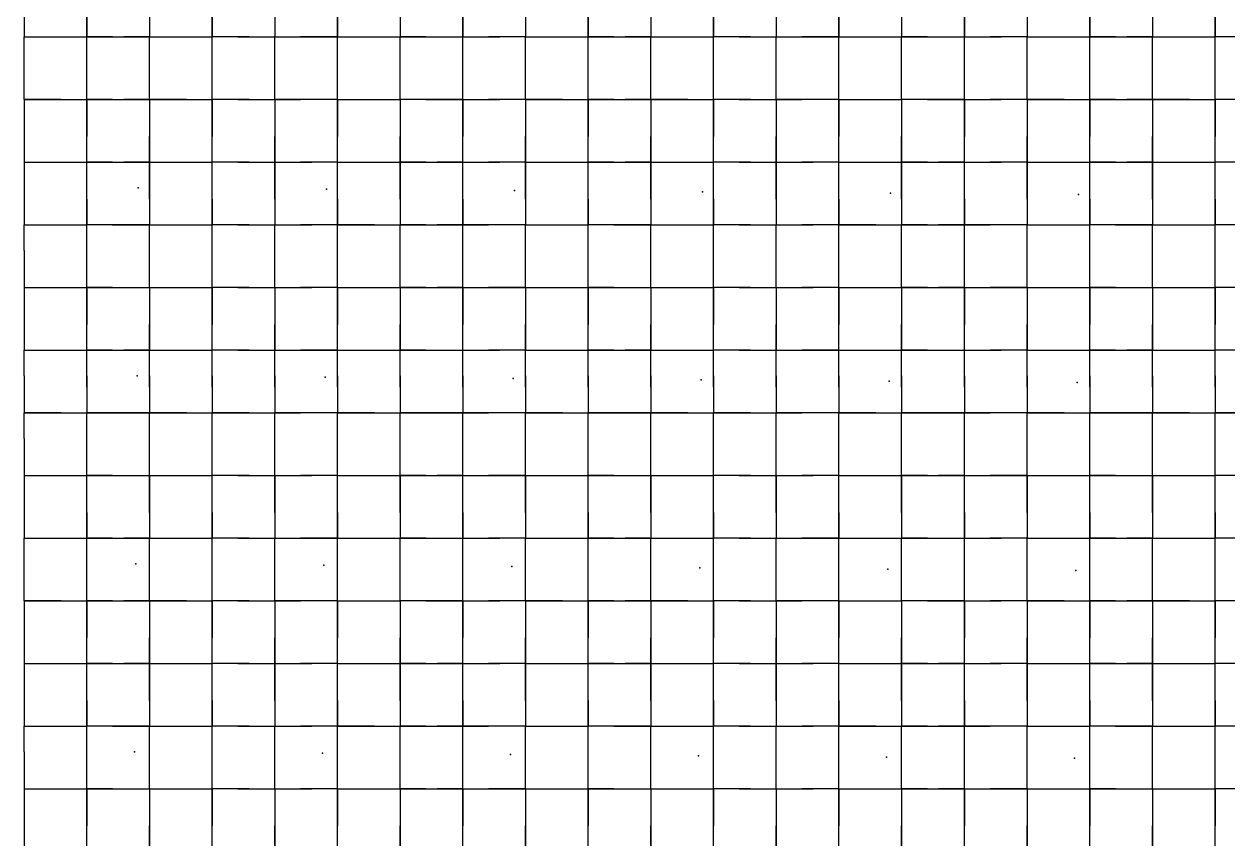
# Model space of a CAD drawing. Header units: metres. Extents: x 0 to 438, y -24 to 612.
# Drawn here: x 0 to 172.8, y 397.8 to 514.8 of the extents above; entities that cross this region are included whole.
import ezdxf

# ---------------------------------------------------------------- set-up
doc = ezdxf.new("R2010")
doc.units = ezdxf.units.M
doc.layers.add('LAYER_01_CUT', color=7, linetype='Continuous')
doc.layers.add('LAYER_04_GRID', color=7, linetype='Continuous')

msp = doc.modelspace()

# ---------------------------------------------------------------- linework, layer by layer
at = {"layer": 'LAYER_01_CUT'}
for points in [[(0, 527.31), (0, 522), (0, 518.31), (0, 513), (5.31, 513), (9, 513), (9, 518.31), (9, 522), (9, 527.31)], [(18, 518.31), (18, 513), (23.31, 513), (27, 513), (27, 518.31), (27, 522), (27, 527.31)], [(36, 518.31), (36, 513), (41.31, 513), (45, 513), (45, 518.31), (45, 522), (45, 527.31)], [(54, 518.31), (54, 513), (59.31, 513), (63, 513), (63, 518.31), (63, 522), (63, 527.31)], [(72, 518.31), (72, 513), (77.31, 513), (81, 513), (81, 518.31), (81, 522), (81, 527.31)], [(90, 518.31), (90, 513), (95.31, 513), (99, 513), (99, 518.31), (99, 522), (99, 527.31)], [(108, 518.31), (108, 513), (113.31, 513), (117, 513), (117, 518.31), (117, 522), (117, 527.31)], [(126, 518.31), (126, 513), (131.31, 513), (135, 513), (135, 518.31), (135, 522), (135, 527.31)], [(144, 518.31), (144, 513), (149.31, 513), (153, 513), (153, 518.31), (153, 522), (153, 527.31)], [(162, 518.31), (162, 513), (167.31, 513), (171, 513), (171, 518.31), (171, 522), (171, 527.31)], [(9, 516.69), (9, 513)], [(18, 516.69), (18, 513)], [(27, 516.69), (27, 513)], [(36, 516.69), (36, 513)], [(45, 516.69), (45, 513)], [(54, 516.69), (54, 513)], [(63, 516.69), (63, 513)], [(72, 516.69), (72, 513)], [(81, 516.69), (81, 513)], [(90, 516.69), (90, 513)], [(99, 516.69), (99, 513)], [(108, 516.69), (108, 513)], [(117, 516.69), (117, 513)], [(126, 516.69), (126, 513)], [(135, 516.69), (135, 513)], [(144, 516.69), (144, 513)], [(153, 516.69), (153, 513)], [(162, 516.69), (162, 513)], [(171, 516.69), (171, 513)], [(0, 509.31), (0, 513)], [(0, 513), (3.69, 513)], [(3.69, 513), (9, 513)], [(12.69, 513), (9, 513)], [(9, 509.31), (9, 513)], [(9, 507.69), (9, 513)], [(9, 513), (14.31, 513)], [(12.69, 513), (18, 513)], [(18, 513), (14.31, 513)], [(18, 509.31), (18, 513)], [(18, 507.69), (18, 513)], [(18, 513), (21.69, 513)], [(21.69, 513), (27, 513)], [(32.31, 513), (27, 513)], [(30.69, 513), (27, 513)], [(27, 509.31), (27, 513)], [(27, 507.69), (27, 513)], [(30.69, 513), (36, 513)], [(32.31, 513), (36, 513)], [(36, 509.31), (36, 513)], [(36, 507.69), (36, 513)], [(36, 513), (39.69, 513)], [(45, 513), (39.69, 513)], [(45, 509.31), (45, 513)], [(45, 507.69), (45, 513)], [(45, 513), (50.31, 513)], [(45, 513), (48.69, 513)], [(48.69, 513), (54, 513)], [(50.31, 513), (54, 513)], [(57.69, 513), (54, 513)], [(54, 509.31), (54, 513)], [(54, 507.69), (54, 513)], [(57.69, 513), (63, 513)], [(63, 509.31), (63, 513)], [(63, 507.69), (63, 513)], [(63, 513), (68.31, 513)], [(63, 513), (66.69, 513)], [(72, 513), (66.69, 513)], [(72, 513), (68.31, 513)], [(72, 509.31), (72, 513)], [(72, 507.69), (72, 513)], [(72, 513), (75.69, 513)], [(75.69, 513), (81, 513)], [(84.69, 513), (81, 513)], [(81, 509.31), (81, 513)], [(81, 507.69), (81, 513)], [(81, 513), (86.31, 513)], [(84.69, 513), (90, 513)], [(90, 513), (86.31, 513)], [(90, 509.31), (90, 513)], [(90, 507.69), (90, 513)], [(90, 513), (93.69, 513)], [(93.69, 513), (99, 513)], [(104.31, 513), (99, 513)], [(102.69, 513), (99, 513)], [(99, 509.31), (99, 513)], [(99, 507.69), (99, 513)], [(102.69, 513), (108, 513)], [(104.31, 513), (108, 513)], [(108, 509.31), (108, 513)], [(108, 507.69), (108, 513)], [(108, 513), (111.69, 513)], [(117, 513), (111.69, 513)], [(117, 509.31), (117, 513)], [(117, 507.69), (117, 513)], [(117, 513), (122.31, 513)], [(117, 513), (120.69, 513)], [(120.69, 513), (126, 513)], [(122.31, 513), (126, 513)], [(129.69, 513), (126, 513)], [(126, 509.31), (126, 513)], [(126, 507.69), (126, 513)], [(129.69, 513), (135, 513)], [(135, 509.31), (135, 513)], [(135, 507.69), (135, 513)], [(135, 513), (140.31, 513)], [(135, 513), (138.69, 513)], [(144, 513), (138.69, 513)], [(144, 513), (140.31, 513)], [(144, 509.31), (144, 513)], [(144, 507.69), (144, 513)], [(144, 513), (147.69, 513)], [(147.69, 513), (153, 513)], [(156.69, 513), (153, 513)], [(153, 509.31), (153, 513)], [(153, 507.69), (153, 513)], [(153, 513), (158.31, 513)], [(156.69, 513), (162, 513)], [(162, 513), (158.31, 513)], [(162, 509.31), (162, 513)], [(162, 507.69), (162, 513)], [(162, 513), (165.69, 513)], [(165.69, 513), (171, 513)], [(176.31, 513), (171, 513)], [(174.69, 513), (171, 513)], [(171, 509.31), (171, 513)], [(171, 507.69), (171, 513)], [(5.31, 504), (0, 504), (0, 509.31)], [(14.31, 486), (9, 486), (9, 491.31), (9, 495), (9, 500.31), (9, 504), (9, 509.31)], [(23.31, 504), (18, 504), (18, 509.31)], [(32.31, 486), (27, 486), (27, 491.31), (27, 495), (27, 500.31), (27, 504), (27, 509.31)], [(41.31, 504), (36, 504), (36, 509.31)], [(50.31, 486), (45, 486), (45, 491.31), (45, 495), (45, 500.31), (45, 504), (45, 509.31)], [(59.31, 504), (54, 504), (54, 509.31)], [(68.31, 486), (63, 486), (63, 491.31), (63, 495), (63, 500.31), (63, 504), (63, 509.31)], [(77.31, 504), (72, 504), (72, 509.31)], [(86.31, 486), (81, 486), (81, 491.31), (81, 495), (81, 500.31), (81, 504), (81, 509.31)], [(95.31, 504), (90, 504), (90, 509.31)], [(104.31, 486), (99, 486), (99, 491.31), (99, 495), (99, 500.31), (99, 504), (99, 509.31)], [(113.31, 504), (108, 504), (108, 509.31)], [(122.31, 486), (117, 486), (117, 491.31), (117, 495), (117, 500.31), (117, 504), (117, 509.31)], [(131.31, 504), (126, 504), (126, 509.31)], [(140.31, 486), (135, 486), (135, 491.31), (135, 495), (135, 500.31), (135, 504), (135, 509.31)], [(149.31, 504), (144, 504), (144, 509.31)], [(158.31, 486), (153, 486), (153, 491.31), (153, 495), (153, 500.31), (153, 504), (153, 509.31)], [(167.31, 504), (162, 504), (162, 509.31)], [(176.31, 486), (171, 486), (171, 491.31), (171, 495), (171, 500.31), (171, 504), (171, 509.31)], [(9, 504), (9, 507.69)], [(18, 504), (18, 507.69)], [(27, 504), (27, 507.69)], [(36, 504), (36, 507.69)], [(45, 504), (45, 507.69)], [(54, 504), (54, 507.69)], [(63, 504), (63, 507.69)], [(72, 504), (72, 507.69)], [(81, 504), (81, 507.69)], [(90, 504), (90, 507.69)], [(99, 504), (99, 507.69)], [(108, 504), (108, 507.69)], [(117, 504), (117, 507.69)], [(126, 504), (126, 507.69)], [(135, 504), (135, 507.69)], [(144, 504), (144, 507.69)], [(153, 504), (153, 507.69)], [(162, 504), (162, 507.69)], [(171, 504), (171, 507.69)], [(0, 504), (0, 500.31)], [(0, 504), (3.69, 504)], [(3.69, 504), (9, 504)], [(5.31, 504), (9, 504)], [(12.69, 504), (9, 504)], [(9, 504), (9, 498.69)], [(9, 504), (14.31, 504)], [(12.69, 504), (18, 504)], [(18, 504), (14.31, 504)], [(18, 504), (18, 500.31)], [(18, 504), (18, 498.69)], [(18, 504), (21.69, 504)], [(21.69, 504), (27, 504)], [(23.31, 504), (27, 504)], [(32.31, 504), (27, 504)], [(30.69, 504), (27, 504)], [(27, 504), (27, 498.69)], [(30.69, 504), (36, 504)], [(32.31, 504), (36, 504)], [(36, 504), (36, 500.31)], [(36, 504), (36, 498.69)], [(36, 504), (39.69, 504)], [(45, 504), (39.69, 504)], [(45, 504), (41.31, 504)], [(45, 504), (45, 498.69)], [(45, 504), (50.31, 504)], [(45, 504), (48.69, 504)], [(48.69, 504), (54, 504)], [(50.31, 504), (54, 504)], [(57.69, 504), (54, 504)], [(54, 504), (54, 500.31)], [(54, 504), (54, 498.69)], [(57.69, 504), (63, 504)], [(63, 504), (59.31, 504)], [(63, 504), (63, 498.69)], [(63, 504), (68.31, 504)], [(63, 504), (66.69, 504)], [(72, 504), (66.69, 504)], [(72, 504), (68.31, 504)], [(72, 504), (72, 500.31)], [(72, 504), (72, 498.69)], [(72, 504), (75.69, 504)], [(75.69, 504), (81, 504)], [(77.31, 504), (81, 504)], [(84.69, 504), (81, 504)], [(81, 504), (81, 498.69)], [(81, 504), (86.31, 504)], [(84.69, 504), (90, 504)], [(90, 504), (86.31, 504)], [(90, 504), (90, 500.31)], [(90, 504), (90, 498.69)], [(90, 504), (93.69, 504)], [(93.69, 504), (99, 504)], [(95.31, 504), (99, 504)], [(104.31, 504), (99, 504)], [(102.69, 504), (99, 504)], [(99, 504), (99, 498.69)], [(102.69, 504), (108, 504)], [(104.31, 504), (108, 504)], [(108, 504), (108, 500.31)], [(108, 504), (108, 498.69)], [(108, 504), (111.69, 504)], [(117, 504), (111.69, 504)], [(117, 504), (113.31, 504)], [(117, 504), (117, 498.69)], [(117, 504), (122.31, 504)], [(117, 504), (120.69, 504)], [(120.69, 504), (126, 504)], [(122.31, 504), (126, 504)], [(129.69, 504), (126, 504)], [(126, 504), (126, 500.31)], [(126, 504), (126, 498.69)], [(129.69, 504), (135, 504)], [(135, 504), (131.31, 504)], [(135, 504), (135, 498.69)], [(135, 504), (140.31, 504)], [(135, 504), (138.69, 504)], [(144, 504), (138.69, 504)], [(144, 504), (140.31, 504)], [(144, 504), (144, 500.31)], [(144, 504), (144, 498.69)], [(144, 504), (147.69, 504)], [(147.69, 504), (153, 504)], [(149.31, 504), (153, 504)], [(156.69, 504), (153, 504)], [(153, 504), (153, 498.69)], [(153, 504), (158.31, 504)], [(156.69, 504), (162, 504)], [(162, 504), (158.31, 504)], [(162, 504), (162, 500.31)], [(162, 504), (162, 498.69)], [(162, 504), (165.69, 504)], [(165.69, 504), (171, 504)], [(167.31, 504), (171, 504)], [(176.31, 504), (171, 504)], [(174.69, 504), (171, 504)], [(171, 504), (171, 498.69)], [(0, 500.31), (0, 495), (0, 491.31), (0, 486), (5.31, 486)], [(18, 500.31), (18, 495), (18, 498.69)], [(36, 500.31), (36, 495), (36, 498.69)], [(54, 500.31), (54, 495), (54, 498.69)], [(72, 500.31), (72, 495), (72, 498.69)], [(90, 500.31), (90, 495), (90, 498.69)], [(108, 500.31), (108, 495), (108, 498.69)], [(126, 500.31), (126, 495), (126, 498.69)], [(144, 500.31), (144, 495), (144, 498.69)], [(162, 500.31), (162, 495), (162, 498.69)], [(9, 495), (9, 498.69)], [(27, 495), (27, 498.69)], [(45, 495), (45, 498.69)], [(63, 495), (63, 498.69)], [(81, 495), (81, 498.69)], [(99, 495), (99, 498.69)], [(117, 495), (117, 498.69)], [(135, 495), (135, 498.69)], [(153, 495), (153, 498.69)], [(171, 495), (171, 498.69)], [(0, 495), (5.31, 495)], [(0, 495), (3.69, 495)], [(3.69, 495), (9, 495)], [(5.31, 495), (9, 495)], [(12.69, 495), (9, 495)], [(9, 489.69), (9, 495)], [(9, 495), (14.31, 495)], [(12.69, 495), (18, 495)], [(18, 495), (14.31, 495)], [(18, 489.69), (18, 495)], [(18, 495), (18, 491.31)], [(18, 495), (23.31, 495)], [(18, 495), (21.69, 495)], [(21.69, 495), (27, 495)], [(23.31, 495), (27, 495)], [(32.31, 495), (27, 495)], [(30.69, 495), (27, 495)], [(27, 489.69), (27, 495)], [(30.69, 495), (36, 495)], [(32.31, 495), (36, 495)], [(36, 489.69), (36, 495)], [(36, 495), (36, 491.31)], [(36, 495), (41.31, 495)], [(36, 495), (39.69, 495)], [(45, 495), (39.69, 495)], [(45, 495), (41.31, 495)], [(45, 489.69), (45, 495)], [(45, 495), (50.31, 495)], [(45, 495), (48.69, 495)], [(48.69, 495), (54, 495)], [(50.31, 495), (54, 495)], [(57.69, 495), (54, 495)], [(54, 489.69), (54, 495)], [(54, 495), (54, 491.31)], [(54, 495), (59.31, 495)], [(57.69, 495), (63, 495)], [(63, 495), (59.31, 495)], [(63, 489.69), (63, 495)], [(63, 495), (68.31, 495)], [(63, 495), (66.69, 495)], [(72, 495), (66.69, 495)], [(72, 495), (68.31, 495)], [(72, 489.69), (72, 495)], [(72, 495), (72, 491.31)], [(72, 495), (77.31, 495)], [(72, 495), (75.69, 495)], [(75.69, 495), (81, 495)], [(77.31, 495), (81, 495)], [(84.69, 495), (81, 495)], [(81, 489.69), (81, 495)], [(81, 495), (86.31, 495)], [(84.69, 495), (90, 495)], [(90, 495), (86.31, 495)], [(90, 489.69), (90, 495)], [(90, 495), (90, 491.31)], [(90, 495), (95.31, 495)], [(90, 495), (93.69, 495)], [(93.69, 495), (99, 495)], [(95.31, 495), (99, 495)], [(104.31, 495), (99, 495)], [(102.69, 495), (99, 495)], [(99, 489.69), (99, 495)], [(102.69, 495), (108, 495)], [(104.31, 495), (108, 495)], [(108, 489.69), (108, 495)], [(108, 495), (108, 491.31)], [(108, 495), (113.31, 495)], [(108, 495), (111.69, 495)], [(117, 495), (111.69, 495)], [(117, 495), (113.31, 495)], [(117, 489.69), (117, 495)], [(117, 495), (122.31, 495)], [(117, 495), (120.69, 495)], [(120.69, 495), (126, 495)], [(122.31, 495), (126, 495)], [(129.69, 495), (126, 495)], [(126, 489.69), (126, 495)], [(126, 495), (126, 491.31)], [(126, 495), (131.31, 495)], [(129.69, 495), (135, 495)], [(135, 495), (131.31, 495)], [(135, 489.69), (135, 495)], [(135, 495), (140.31, 495)], [(135, 495), (138.69, 495)], [(144, 495), (138.69, 495)], [(144, 495), (140.31, 495)], [(144, 489.69), (144, 495)], [(144, 495), (144, 491.31)], [(144, 495), (149.31, 495)], [(144, 495), (147.69, 495)], [(147.69, 495), (153, 495)], [(149.31, 495), (153, 495)], [(156.69, 495), (153, 495)], [(153, 489.69), (153, 495)], [(153, 495), (158.31, 495)], [(156.69, 495), (162, 495)], [(162, 495), (158.31, 495)], [(162, 489.69), (162, 495)], [(162, 495), (162, 491.31)], [(162, 495), (167.31, 495)], [(162, 495), (165.69, 495)], [(165.69, 495), (171, 495)], [(167.31, 495), (171, 495)], [(176.31, 495), (171, 495)], [(174.69, 495), (171, 495)], [(171, 489.69), (171, 495)], [(18, 491.31), (18, 486), (23.31, 486)], [(36, 491.31), (36, 486), (41.31, 486)], [(54, 491.31), (54, 486), (59.31, 486)], [(72, 491.31), (72, 486), (77.31, 486)], [(90, 491.31), (90, 486), (95.31, 486)], [(108, 491.31), (108, 486), (113.31, 486)], [(126, 491.31), (126, 486), (131.31, 486)], [(144, 491.31), (144, 486), (149.31, 486)], [(162, 491.31), (162, 486), (167.31, 486)], [(9, 489.69), (9, 486)], [(18, 489.69), (18, 486)], [(27, 489.69), (27, 486)], [(36, 489.69), (36, 486)], [(45, 489.69), (45, 486)], [(54, 489.69), (54, 486)], [(63, 489.69), (63, 486)], [(72, 489.69), (72, 486)], [(81, 489.69), (81, 486)], [(90, 489.69), (90, 486)], [(99, 489.69), (99, 486)], [(108, 489.69), (108, 486)], [(117, 489.69), (117, 486)], [(126, 489.69), (126, 486)], [(135, 489.69), (135, 486)], [(144, 489.69), (144, 486)], [(153, 489.69), (153, 486)], [(162, 489.69), (162, 486)], [(171, 489.69), (171, 486)], [(0, 482.31), (0, 486)], [(0, 486), (3.69, 486)], [(3.69, 486), (9, 486)], [(5.31, 486), (9, 486)], [(12.69, 486), (9, 486)], [(9, 482.31), (9, 486)], [(9, 480.69), (9, 486)], [(12.69, 486), (18, 486)], [(18, 486), (14.31, 486)], [(18, 482.31), (18, 486)], [(18, 480.69), (18, 486)], [(18, 486), (21.69, 486)], [(21.69, 486), (27, 486)], [(23.31, 486), (27, 486)], [(30.69, 486), (27, 486)], [(27, 482.31), (27, 486)], [(27, 480.69), (27, 486)], [(30.69, 486), (36, 486)], [(32.31, 486), (36, 486)], [(36, 482.31), (36, 486)], [(36, 480.69), (36, 486)], [(36, 486), (39.69, 486)], [(45, 486), (39.69, 486)], [(45, 486), (41.31, 486)], [(45, 482.31), (45, 486)], [(45, 480.69), (45, 486)], [(45, 486), (48.69, 486)], [(48.69, 486), (54, 486)], [(50.31, 486), (54, 486)], [(57.69, 486), (54, 486)], [(54, 482.31), (54, 486)], [(54, 480.69), (54, 486)], [(57.69, 486), (63, 486)], [(63, 486), (59.31, 486)], [(63, 482.31), (63, 486)], [(63, 480.69), (63, 486)], [(63, 486), (66.69, 486)], [(72, 486), (66.69, 486)], [(72, 486), (68.31, 486)], [(72, 482.31), (72, 486)], [(72, 480.69), (72, 486)], [(72, 486), (75.69, 486)], [(75.69, 486), (81, 486)], [(77.31, 486), (81, 486)], [(84.69, 486), (81, 486)], [(81, 482.31), (81, 486)], [(81, 480.69), (81, 486)], [(84.69, 486), (90, 486)], [(90, 486), (86.31, 486)], [(90, 482.31), (90, 486)], [(90, 480.69), (90, 486)], [(90, 486), (93.69, 486)], [(93.69, 486), (99, 486)], [(95.31, 486), (99, 486)], [(102.69, 486), (99, 486)], [(99, 482.31), (99, 486)], [(99, 480.69), (99, 486)], [(102.69, 486), (108, 486)], [(104.31, 486), (108, 486)], [(108, 482.31), (108, 486)], [(108, 480.69), (108, 486)], [(108, 486), (111.69, 486)], [(117, 486), (111.69, 486)], [(117, 486), (113.31, 486)], [(117, 482.31), (117, 486)], [(117, 480.69), (117, 486)], [(117, 486), (120.69, 486)], [(120.69, 486), (126, 486)], [(122.31, 486), (126, 486)], [(129.69, 486), (126, 486)], [(126, 482.31), (126, 486)], [(126, 480.69), (126, 486)], [(129.69, 486), (135, 486)], [(135, 486), (131.31, 486)], [(135, 482.31), (135, 486)], [(135, 480.69), (135, 486)], [(135, 486), (138.69, 486)], [(144, 486), (138.69, 486)], [(144, 486), (140.31, 486)], [(144, 482.31), (144, 486)], [(144, 480.69), (144, 486)], [(144, 486), (147.69, 486)], [(147.69, 486), (153, 486)], [(149.31, 486), (153, 486)], [(156.69, 486), (153, 486)], [(153, 482.31), (153, 486)], [(153, 480.69), (153, 486)], [(156.69, 486), (162, 486)], [(162, 486), (158.31, 486)], [(162, 482.31), (162, 486)], [(162, 480.69), (162, 486)], [(162, 486), (165.69, 486)], [(165.69, 486), (171, 486)], [(167.31, 486), (171, 486)], [(174.69, 486), (171, 486)], [(171, 482.31), (171, 486)], [(171, 480.69), (171, 486)], [(0, 482.31), (0, 477), (0, 473.31), (0, 468), (5.31, 468), (9, 468), (9, 473.31), (9, 477), (9, 482.31)], [(14.31, 477), (18, 477), (18, 482.31)], [(23.31, 468), (27, 468), (27, 473.31), (27, 477), (27, 482.31)], [(32.31, 477), (36, 477), (36, 482.31)], [(41.31, 468), (45, 468), (45, 473.31), (45, 477), (45, 482.31)], [(50.31, 477), (54, 477), (54, 482.31)], [(59.31, 468), (63, 468), (63, 473.31), (63, 477), (63, 482.31)], [(68.31, 477), (72, 477), (72, 482.31)], [(77.31, 468), (81, 468), (81, 473.31), (81, 477), (81, 482.31)], [(86.31, 477), (90, 477), (90, 482.31)], [(95.31, 468), (99, 468), (99, 473.31), (99, 477), (99, 482.31)], [(104.31, 477), (108, 477), (108, 482.31)], [(113.31, 468), (117, 468), (117, 473.31), (117, 477), (117, 482.31)], [(122.31, 477), (126, 477), (126, 482.31)], [(131.31, 468), (135, 468), (135, 473.31), (135, 477), (135, 482.31)], [(140.31, 477), (144, 477), (144, 482.31)], [(149.31, 468), (153, 468), (153, 473.31), (153, 477), (153, 482.31)], [(158.31, 477), (162, 477), (162, 482.31)], [(167.31, 468), (171, 468), (171, 473.31), (171, 477), (171, 482.31)], [(9, 477), (9, 480.69)], [(18, 477), (18, 480.69)], [(27, 477), (27, 480.69)], [(36, 477), (36, 480.69)], [(45, 477), (45, 480.69)], [(54, 477), (54, 480.69)], [(63, 477), (63, 480.69)], [(72, 477), (72, 480.69)], [(81, 477), (81, 480.69)], [(90, 477), (90, 480.69)], [(99, 477), (99, 480.69)], [(108, 477), (108, 480.69)], [(117, 477), (117, 480.69)], [(126, 477), (126, 480.69)], [(135, 477), (135, 480.69)], [(144, 477), (144, 480.69)], [(153, 477), (153, 480.69)], [(162, 477), (162, 480.69)], [(171, 477), (171, 480.69)], [(0, 477), (5.31, 477)], [(0, 477), (3.69, 477)], [(3.69, 477), (9, 477)], [(5.31, 477), (9, 477)], [(12.69, 477), (9, 477)], [(9, 477), (9, 471.69)], [(9, 477), (14.31, 477)], [(12.69, 477), (18, 477)], [(18, 477), (18, 473.31)], [(18, 477), (18, 471.69)], [(18, 477), (23.31, 477)], [(18, 477), (21.69, 477)], [(21.69, 477), (27, 477)], [(23.31, 477), (27, 477)], [(32.31, 477), (27, 477)], [(30.69, 477), (27, 477)], [(27, 477), (27, 471.69)], [(30.69, 477), (36, 477)], [(36, 477), (36, 473.31)], [(36, 477), (36, 471.69)], [(36, 477), (41.31, 477)], [(36, 477), (39.69, 477)], [(45, 477), (39.69, 477)], [(45, 477), (41.31, 477)], [(45, 477), (45, 471.69)], [(45, 477), (50.31, 477)], [(45, 477), (48.69, 477)], [(48.69, 477), (54, 477)], [(57.69, 477), (54, 477)], [(54, 477), (54, 473.31)], [(54, 477), (54, 471.69)], [(54, 477), (59.31, 477)], [(57.69, 477), (63, 477)], [(63, 477), (59.31, 477)], [(63, 477), (63, 471.69)], [(63, 477), (68.31, 477)], [(63, 477), (66.69, 477)], [(72, 477), (66.69, 477)], [(72, 477), (72, 473.31)], [(72, 477), (72, 471.69)], [(72, 477), (77.31, 477)], [(72, 477), (75.69, 477)], [(75.69, 477), (81, 477)], [(77.31, 477), (81, 477)], [(84.69, 477), (81, 477)], [(81, 477), (81, 471.69)], [(81, 477), (86.31, 477)], [(84.69, 477), (90, 477)], [(90, 477), (90, 473.31)], [(90, 477), (90, 471.69)], [(90, 477), (95.31, 477)], [(90, 477), (93.69, 477)], [(93.69, 477), (99, 477)], [(95.31, 477), (99, 477)], [(104.31, 477), (99, 477)], [(102.69, 477), (99, 477)], [(99, 477), (99, 471.69)], [(102.69, 477), (108, 477)], [(108, 477), (108, 473.31)], [(108, 477), (108, 471.69)], [(108, 477), (113.31, 477)], [(108, 477), (111.69, 477)], [(117, 477), (111.69, 477)], [(117, 477), (113.31, 477)], [(117, 477), (117, 471.69)], [(117, 477), (122.31, 477)], [(117, 477), (120.69, 477)], [(120.69, 477), (126, 477)], [(129.69, 477), (126, 477)], [(126, 477), (126, 473.31)], [(126, 477), (126, 471.69)], [(126, 477), (131.31, 477)], [(129.69, 477), (135, 477)], [(135, 477), (131.31, 477)], [(135, 477), (135, 471.69)], [(135, 477), (140.31, 477)], [(135, 477), (138.69, 477)], [(144, 477), (138.69, 477)], [(144, 477), (144, 473.31)], [(144, 477), (144, 471.69)], [(144, 477), (149.31, 477)], [(144, 477), (147.69, 477)], [(147.69, 477), (153, 477)], [(149.31, 477), (153, 477)], [(156.69, 477), (153, 477)], [(153, 477), (153, 471.69)], [(153, 477), (158.31, 477)], [(156.69, 477), (162, 477)], [(162, 477), (162, 473.31)], [(162, 477), (162, 471.69)], [(162, 477), (167.31, 477)], [(162, 477), (165.69, 477)], [(165.69, 477), (171, 477)], [(167.31, 477), (171, 477)], [(176.31, 477), (171, 477)], [(174.69, 477), (171, 477)], [(171, 477), (171, 471.69)], [(18, 473.31), (18, 468), (18, 471.69)], [(36, 473.31), (36, 468), (36, 471.69)], [(54, 473.31), (54, 468), (54, 471.69)], [(72, 473.31), (72, 468), (72, 471.69)], [(90, 473.31), (90, 468), (90, 471.69)], [(108, 473.31), (108, 468), (108, 471.69)], [(126, 473.31), (126, 468), (126, 471.69)], [(144, 473.31), (144, 468), (144, 471.69)], [(162, 473.31), (162, 468), (162, 471.69)], [(9, 468), (9, 471.69)], [(27, 468), (27, 471.69)], [(45, 468), (45, 471.69)], [(63, 468), (63, 471.69)], [(81, 468), (81, 471.69)], [(99, 468), (99, 471.69)], [(117, 468), (117, 471.69)], [(135, 468), (135, 471.69)], [(153, 468), (153, 471.69)], [(171, 468), (171, 471.69)], [(0, 464.31), (0, 468)], [(0, 468), (3.69, 468)], [(3.69, 468), (9, 468)], [(12.69, 468), (9, 468)], [(9, 464.31), (9, 468)], [(9, 462.69), (9, 468)], [(9, 468), (14.31, 468)], [(12.69, 468), (18, 468)], [(18, 468), (14.31, 468)], [(18, 464.31), (18, 468)], [(18, 462.69), (18, 468)], [(18, 468), (23.31, 468)], [(18, 468), (21.69, 468)], [(21.69, 468), (27, 468)], [(32.31, 468), (27, 468)], [(30.69, 468), (27, 468)], [(27, 464.31), (27, 468)], [(27, 462.69), (27, 468)], [(30.69, 468), (36, 468)], [(32.31, 468), (36, 468)], [(36, 464.31), (36, 468)], [(36, 462.69), (36, 468)], [(36, 468), (41.31, 468)], [(36, 468), (39.69, 468)], [(45, 468), (39.69, 468)], [(45, 464.31), (45, 468)], [(45, 462.69), (45, 468)], [(45, 468), (50.31, 468)], [(45, 468), (48.69, 468)], [(48.69, 468), (54, 468)], [(50.31, 468), (54, 468)], [(57.69, 468), (54, 468)], [(54, 464.31), (54, 468)], [(54, 462.69), (54, 468)], [(54, 468), (59.31, 468)], [(57.69, 468), (63, 468)], [(63, 464.31), (63, 468)], [(63, 462.69), (63, 468)], [(63, 468), (68.31, 468)], [(63, 468), (66.69, 468)], [(72, 468), (66.69, 468)], [(72, 468), (68.31, 468)], [(72, 464.31), (72, 468)], [(72, 462.69), (72, 468)], [(72, 468), (77.31, 468)], [(72, 468), (75.69, 468)], [(75.69, 468), (81, 468)], [(84.69, 468), (81, 468)], [(81, 464.31), (81, 468)], [(81, 462.69), (81, 468)], [(81, 468), (86.31, 468)], [(84.69, 468), (90, 468)], [(90, 468), (86.31, 468)], [(90, 464.31), (90, 468)], [(90, 462.69), (90, 468)], [(90, 468), (95.31, 468)], [(90, 468), (93.69, 468)], [(93.69, 468), (99, 468)], [(104.31, 468), (99, 468)], [(102.69, 468), (99, 468)], [(99, 464.31), (99, 468)], [(99, 462.69), (99, 468)], [(102.69, 468), (108, 468)], [(104.31, 468), (108, 468)], [(108, 464.31), (108, 468)], [(108, 462.69), (108, 468)], [(108, 468), (113.31, 468)], [(108, 468), (111.69, 468)], [(117, 468), (111.69, 468)], [(117, 464.31), (117, 468)], [(117, 462.69), (117, 468)], [(117, 468), (122.31, 468)], [(117, 468), (120.69, 468)], [(120.69, 468), (126, 468)], [(122.31, 468), (126, 468)], [(129.69, 468), (126, 468)], [(126, 464.31), (126, 468)], [(126, 462.69), (126, 468)], [(126, 468), (131.31, 468)], [(129.69, 468), (135, 468)], [(135, 464.31), (135, 468)], [(135, 462.69), (135, 468)], [(135, 468), (140.31, 468)], [(135, 468), (138.69, 468)], [(144, 468), (138.69, 468)], [(144, 468), (140.31, 468)], [(144, 464.31), (144, 468)], [(144, 462.69), (144, 468)], [(144, 468), (149.31, 468)], [(144, 468), (147.69, 468)], [(147.69, 468), (153, 468)], [(156.69, 468), (153, 468)], [(153, 464.31), (153, 468)], [(153, 462.69), (153, 468)], [(153, 468), (158.31, 468)], [(156.69, 468), (162, 468)], [(162, 468), (158.31, 468)], [(162, 464.31), (162, 468)], [(162, 462.69), (162, 468)], [(162, 468), (167.31, 468)], [(162, 468), (165.69, 468)], [(165.69, 468), (171, 468)], [(176.31, 468), (171, 468)], [(174.69, 468), (171, 468)], [(171, 464.31), (171, 468)], [(171, 462.69), (171, 468)], [(0, 464.31), (0, 459)], [(9, 464.31), (9, 459)], [(18, 464.31), (18, 459)], [(27, 464.31), (27, 459)], [(36, 464.31), (36, 459)], [(45, 464.31), (45, 459)], [(54, 464.31), (54, 459)], [(63, 464.31), (63, 459)], [(72, 464.31), (72, 459)], [(81, 464.31), (81, 459)], [(90, 464.31), (90, 459)], [(99, 464.31), (99, 459)], [(108, 464.31), (108, 459)], [(117, 464.31), (117, 459)], [(126, 464.31), (126, 459)], [(135, 464.31), (135, 459)], [(144, 464.31), (144, 459)], [(153, 464.31), (153, 459)], [(162, 464.31), (162, 459)], [(171, 464.31), (171, 459)], [(9, 462.69), (9, 459)], [(18, 462.69), (18, 459)], [(27, 462.69), (27, 459)], [(36, 462.69), (36, 459)], [(45, 462.69), (45, 459)], [(54, 462.69), (54, 459)], [(63, 462.69), (63, 459)], [(72, 462.69), (72, 459)], [(81, 462.69), (81, 459)], [(90, 462.69), (90, 459)], [(99, 462.69), (99, 459)], [(108, 462.69), (108, 459)], [(117, 462.69), (117, 459)], [(126, 462.69), (126, 459)], [(135, 462.69), (135, 459)], [(144, 462.69), (144, 459)], [(153, 462.69), (153, 459)], [(162, 462.69), (162, 459)], [(171, 462.69), (171, 459)], [(5.31, 459), (0, 459), (3.69, 459)], [(0, 455.31), (0, 459)], [(3.69, 459), (9, 459)], [(5.31, 459), (9, 459)], [(14.31, 459), (9, 459), (12.69, 459)], [(9, 455.31), (9, 459)], [(9, 453.69), (9, 459)], [(12.69, 459), (18, 459)], [(18, 459), (14.31, 459)], [(23.31, 459), (18, 459), (21.69, 459)], [(18, 455.31), (18, 459)], [(18, 453.69), (18, 459)], [(21.69, 459), (27, 459)], [(23.31, 459), (27, 459)], [(32.31, 459), (27, 459), (30.69, 459)], [(27, 455.31), (27, 459)], [(27, 453.69), (27, 459)], [(30.69, 459), (36, 459)], [(32.31, 459), (36, 459)], [(41.31, 459), (36, 459), (39.69, 459)], [(36, 455.31), (36, 459)], [(36, 453.69), (36, 459)], [(45, 459), (39.69, 459)], [(45, 459), (41.31, 459)], [(50.31, 459), (45, 459), (48.69, 459)], [(45, 455.31), (45, 459)], [(45, 453.69), (45, 459)], [(48.69, 459), (54, 459)], [(50.31, 459), (54, 459)], [(59.31, 459), (54, 459), (57.69, 459)], [(54, 455.31), (54, 459)], [(54, 453.69), (54, 459)], [(57.69, 459), (63, 459)], [(63, 459), (59.31, 459)], [(68.31, 459), (63, 459), (66.69, 459)], [(63, 455.31), (63, 459)], [(63, 453.69), (63, 459)], [(72, 459), (66.69, 459)], [(72, 459), (68.31, 459)], [(77.31, 459), (72, 459), (75.69, 459)], [(72, 455.31), (72, 459)], [(72, 453.69), (72, 459)], [(75.69, 459), (81, 459)], [(77.31, 459), (81, 459)], [(86.31, 459), (81, 459), (84.69, 459)], [(81, 455.31), (81, 459)], [(81, 453.69), (81, 459)], [(84.69, 459), (90, 459)], [(90, 459), (86.31, 459)], [(95.31, 459), (90, 459), (93.69, 459)], [(90, 455.31), (90, 459)], [(90, 453.69), (90, 459)], [(93.69, 459), (99, 459)], [(95.31, 459), (99, 459)], [(104.31, 459), (99, 459), (102.69, 459)], [(99, 455.31), (99, 459)], [(99, 453.69), (99, 459)], [(102.69, 459), (108, 459)], [(104.31, 459), (108, 459)], [(113.31, 459), (108, 459), (111.69, 459)], [(108, 455.31), (108, 459)], [(108, 453.69), (108, 459)], [(117, 459), (111.69, 459)], [(117, 459), (113.31, 459)], [(122.31, 459), (117, 459), (120.69, 459)], [(117, 455.31), (117, 459)], [(117, 453.69), (117, 459)], [(120.69, 459), (126, 459)], [(122.31, 459), (126, 459)], [(131.31, 459), (126, 459), (129.69, 459)], [(126, 455.31), (126, 459)], [(126, 453.69), (126, 459)], [(129.69, 459), (135, 459)], [(135, 459), (131.31, 459)], [(140.31, 459), (135, 459), (138.69, 459)], [(135, 455.31), (135, 459)], [(135, 453.69), (135, 459)], [(144, 459), (138.69, 459)], [(144, 459), (140.31, 459)], [(149.31, 459), (144, 459), (147.69, 459)], [(144, 455.31), (144, 459)], [(144, 453.69), (144, 459)], [(147.69, 459), (153, 459)], [(149.31, 459), (153, 459)], [(158.31, 459), (153, 459), (156.69, 459)], [(153, 455.31), (153, 459)], [(153, 453.69), (153, 459)], [(156.69, 459), (162, 459)], [(162, 459), (158.31, 459)], [(167.31, 459), (162, 459), (165.69, 459)], [(162, 455.31), (162, 459)], [(162, 453.69), (162, 459)], [(165.69, 459), (171, 459)], [(167.31, 459), (171, 459)], [(176.31, 459), (171, 459), (174.69, 459)], [(171, 455.31), (171, 459)], [(171, 453.69), (171, 459)], [(0, 455.31), (0, 450), (0, 446.31), (0, 441), (5.31, 441), (9, 441), (9, 446.31), (9, 450), (9, 455.31)], [(14.31, 450), (18, 450), (18, 455.31)], [(18, 446.31), (18, 441), (23.31, 441), (27, 441), (27, 446.31), (27, 450), (27, 455.31)], [(32.31, 450), (36, 450), (36, 455.31)], [(36, 446.31), (36, 441), (41.31, 441), (45, 441), (45, 446.31), (45, 450), (45, 455.31)], [(50.31, 450), (54, 450), (54, 455.31)], [(54, 446.31), (54, 441), (59.31, 441), (63, 441), (63, 446.31), (63, 450), (63, 455.31)], [(68.31, 450), (72, 450), (72, 455.31)], [(72, 446.31), (72, 441), (77.31, 441), (81, 441), (81, 446.31), (81, 450), (81, 455.31)], [(86.31, 450), (90, 450), (90, 455.31)], [(90, 446.31), (90, 441), (95.31, 441), (99, 441), (99, 446.31), (99, 450), (99, 455.31)], [(104.31, 450), (108, 450), (108, 455.31)], [(108, 446.31), (108, 441), (113.31, 441), (117, 441), (117, 446.31), (117, 450), (117, 455.31)], [(122.31, 450), (126, 450), (126, 455.31)], [(126, 446.31), (126, 441), (131.31, 441), (135, 441), (135, 446.31), (135, 450), (135, 455.31)], [(140.31, 450), (144, 450), (144, 455.31)], [(144, 446.31), (144, 441), (149.31, 441), (153, 441), (153, 446.31), (153, 450), (153, 455.31)], [(158.31, 450), (162, 450), (162, 455.31)], [(162, 446.31), (162, 441), (167.31, 441), (171, 441), (171, 446.31), (171, 450), (171, 455.31)], [(9, 450), (9, 453.69)], [(18, 450), (18, 453.69)], [(27, 450), (27, 453.69)], [(36, 450), (36, 453.69)], [(45, 450), (45, 453.69)], [(54, 450), (54, 453.69)], [(63, 450), (63, 453.69)], [(72, 450), (72, 453.69)], [(81, 450), (81, 453.69)], [(90, 450), (90, 453.69)], [(99, 450), (99, 453.69)], [(108, 450), (108, 453.69)], [(117, 450), (117, 453.69)], [(126, 450), (126, 453.69)], [(135, 450), (135, 453.69)], [(144, 450), (144, 453.69)], [(153, 450), (153, 453.69)], [(162, 450), (162, 453.69)], [(171, 450), (171, 453.69)], [(0, 450), (5.31, 450)], [(0, 450), (3.69, 450)], [(3.69, 450), (9, 450)], [(5.31, 450), (9, 450)], [(12.69, 450), (9, 450)], [(9, 444.69), (9, 450)], [(9, 450), (14.31, 450)], [(12.69, 450), (18, 450)], [(18, 444.69), (18, 450)], [(18, 450), (18, 446.31)], [(18, 450), (23.31, 450)], [(18, 450), (21.69, 450)], [(21.69, 450), (27, 450)], [(23.31, 450), (27, 450)], [(32.31, 450), (27, 450)], [(30.69, 450), (27, 450)], [(27, 444.69), (27, 450)], [(30.69, 450), (36, 450)], [(36, 444.69), (36, 450)], [(36, 450), (36, 446.31)], [(36, 450), (41.31, 450)], [(36, 450), (39.69, 450)], [(45, 450), (39.69, 450)], [(45, 450), (41.31, 450)], [(45, 444.69), (45, 450)], [(45, 450), (50.31, 450)], [(45, 450), (48.69, 450)], [(48.69, 450), (54, 450)], [(57.69, 450), (54, 450)], [(54, 444.69), (54, 450)], [(54, 450), (54, 446.31)], [(54, 450), (59.31, 450)], [(57.69, 450), (63, 450)], [(63, 450), (59.31, 450)], [(63, 444.69), (63, 450)], [(63, 450), (68.31, 450)], [(63, 450), (66.69, 450)], [(72, 450), (66.69, 450)], [(72, 444.69), (72, 450)], [(72, 450), (72, 446.31)], [(72, 450), (77.31, 450)], [(72, 450), (75.69, 450)], [(75.69, 450), (81, 450)], [(77.31, 450), (81, 450)], [(84.69, 450), (81, 450)], [(81, 444.69), (81, 450)], [(81, 450), (86.31, 450)], [(84.69, 450), (90, 450)], [(90, 444.69), (90, 450)], [(90, 450), (90, 446.31)], [(90, 450), (95.31, 450)], [(90, 450), (93.69, 450)], [(93.69, 450), (99, 450)], [(95.31, 450), (99, 450)], [(104.31, 450), (99, 450)], [(102.69, 450), (99, 450)], [(99, 444.69), (99, 450)], [(102.69, 450), (108, 450)], [(108, 444.69), (108, 450)], [(108, 450), (108, 446.31)], [(108, 450), (113.31, 450)], [(108, 450), (111.69, 450)], [(117, 450), (111.69, 450)], [(117, 450), (113.31, 450)], [(117, 444.69), (117, 450)], [(117, 450), (122.31, 450)], [(117, 450), (120.69, 450)], [(120.69, 450), (126, 450)], [(129.69, 450), (126, 450)], [(126, 444.69), (126, 450)], [(126, 450), (126, 446.31)], [(126, 450), (131.31, 450)], [(129.69, 450), (135, 450)], [(135, 450), (131.31, 450)], [(135, 444.69), (135, 450)], [(135, 450), (140.31, 450)], [(135, 450), (138.69, 450)], [(144, 450), (138.69, 450)], [(144, 444.69), (144, 450)], [(144, 450), (144, 446.31)], [(144, 450), (149.31, 450)], [(144, 450), (147.69, 450)], [(147.69, 450), (153, 450)], [(149.31, 450), (153, 450)], [(156.69, 450), (153, 450)], [(153, 444.69), (153, 450)], [(153, 450), (158.31, 450)], [(156.69, 450), (162, 450)], [(162, 444.69), (162, 450)], [(162, 450), (162, 446.31)], [(162, 450), (167.31, 450)], [(162, 450), (165.69, 450)], [(165.69, 450), (171, 450)], [(167.31, 450), (171, 450)], [(176.31, 450), (171, 450)], [(174.69, 450), (171, 450)], [(171, 444.69), (171, 450)], [(9, 444.69), (9, 441)], [(18, 444.69), (18, 441)], [(27, 444.69), (27, 441)], [(36, 444.69), (36, 441)], [(45, 444.69), (45, 441)], [(54, 444.69), (54, 441)], [(63, 444.69), (63, 441)], [(72, 444.69), (72, 441)], [(81, 444.69), (81, 441)], [(90, 444.69), (90, 441)], [(99, 444.69), (99, 441)], [(108, 444.69), (108, 441)], [(117, 444.69), (117, 441)], [(126, 444.69), (126, 441)], [(135, 444.69), (135, 441)], [(144, 444.69), (144, 441)], [(153, 444.69), (153, 441)], [(162, 444.69), (162, 441)], [(171, 444.69), (171, 441)], [(0, 437.31), (0, 441)], [(0, 441), (3.69, 441)], [(3.69, 441), (9, 441)], [(12.69, 441), (9, 441)], [(9, 437.31), (9, 441)], [(9, 435.69), (9, 441)], [(9, 441), (14.31, 441)], [(12.69, 441), (18, 441)], [(18, 441), (14.31, 441)], [(18, 437.31), (18, 441)], [(18, 435.69), (18, 441)], [(18, 441), (21.69, 441)], [(21.69, 441), (27, 441)], [(32.31, 441), (27, 441)], [(30.69, 441), (27, 441)], [(27, 437.31), (27, 441)], [(27, 435.69), (27, 441)], [(30.69, 441), (36, 441)], [(32.31, 441), (36, 441)], [(36, 437.31), (36, 441)], [(36, 435.69), (36, 441)], [(36, 441), (39.69, 441)], [(45, 441), (39.69, 441)], [(45, 437.31), (45, 441)], [(45, 435.69), (45, 441)], [(45, 441), (50.31, 441)], [(45, 441), (48.69, 441)], [(48.69, 441), (54, 441)], [(50.31, 441), (54, 441)], [(57.69, 441), (54, 441)], [(54, 437.31), (54, 441)], [(54, 435.69), (54, 441)], [(57.69, 441), (63, 441)], [(63, 437.31), (63, 441)], [(63, 435.69), (63, 441)], [(63, 441), (68.31, 441)], [(63, 441), (66.69, 441)], [(72, 441), (66.69, 441)], [(72, 441), (68.31, 441)], [(72, 437.31), (72, 441)], [(72, 435.69), (72, 441)], [(72, 441), (75.69, 441)], [(75.69, 441), (81, 441)], [(84.69, 441), (81, 441)], [(81, 437.31), (81, 441)], [(81, 435.69), (81, 441)], [(81, 441), (86.31, 441)], [(84.69, 441), (90, 441)], [(90, 441), (86.31, 441)], [(90, 437.31), (90, 441)], [(90, 435.69), (90, 441)], [(90, 441), (93.69, 441)], [(93.69, 441), (99, 441)], [(104.31, 441), (99, 441)], [(102.69, 441), (99, 441)], [(99, 437.31), (99, 441)], [(99, 435.69), (99, 441)], [(102.69, 441), (108, 441)], [(104.31, 441), (108, 441)], [(108, 437.31), (108, 441)], [(108, 435.69), (108, 441)], [(108, 441), (111.69, 441)], [(117, 441), (111.69, 441)], [(117, 437.31), (117, 441)], [(117, 435.69), (117, 441)], [(117, 441), (122.31, 441)], [(117, 441), (120.69, 441)], [(120.69, 441), (126, 441)], [(122.31, 441), (126, 441)], [(129.69, 441), (126, 441)], [(126, 437.31), (126, 441)], [(126, 435.69), (126, 441)], [(129.69, 441), (135, 441)], [(135, 437.31), (135, 441)], [(135, 435.69), (135, 441)], [(135, 441), (140.31, 441)], [(135, 441), (138.69, 441)], [(144, 441), (138.69, 441)], [(144, 441), (140.31, 441)], [(144, 437.31), (144, 441)], [(144, 435.69), (144, 441)], [(144, 441), (147.69, 441)], [(147.69, 441), (153, 441)], [(156.69, 441), (153, 441)], [(153, 437.31), (153, 441)], [(153, 435.69), (153, 441)], [(153, 441), (158.31, 441)], [(156.69, 441), (162, 441)], [(162, 441), (158.31, 441)], [(162, 437.31), (162, 441)], [(162, 435.69), (162, 441)], [(162, 441), (165.69, 441)], [(165.69, 441), (171, 441)], [(176.31, 441), (171, 441)], [(174.69, 441), (171, 441)], [(171, 437.31), (171, 441)], [(171, 435.69), (171, 441)], [(5.31, 432), (0, 432), (0, 437.31)], [(14.31, 414), (9, 414), (9, 419.31), (9, 423), (9, 428.31), (9, 432), (9, 437.31)], [(23.31, 432), (18, 432), (18, 437.31)], [(32.31, 414), (27, 414), (27, 419.31), (27, 423), (27, 428.31), (27, 432), (27, 437.31)], [(41.31, 432), (36, 432), (36, 437.31)], [(50.31, 414), (45, 414), (45, 419.31), (45, 423), (45, 428.31), (45, 432), (45, 437.31)], [(59.31, 432), (54, 432), (54, 437.31)], [(68.31, 414), (63, 414), (63, 419.31), (63, 423), (63, 428.31), (63, 432), (63, 437.31)], [(77.31, 432), (72, 432), (72, 437.31)], [(86.31, 414), (81, 414), (81, 419.31), (81, 423), (81, 428.31), (81, 432), (81, 437.31)], [(95.31, 432), (90, 432), (90, 437.31)], [(104.31, 414), (99, 414), (99, 419.31), (99, 423), (99, 428.31), (99, 432), (99, 437.31)], [(113.31, 432), (108, 432), (108, 437.31)], [(122.31, 414), (117, 414), (117, 419.31), (117, 423), (117, 428.31), (117, 432), (117, 437.31)], [(131.31, 432), (126, 432), (126, 437.31)], [(140.31, 414), (135, 414), (135, 419.31), (135, 423), (135, 428.31), (135, 432), (135, 437.31)], [(149.31, 432), (144, 432), (144, 437.31)], [(158.31, 414), (153, 414), (153, 419.31), (153, 423), (153, 428.31), (153, 432), (153, 437.31)], [(167.31, 432), (162, 432), (162, 437.31)], [(176.31, 414), (171, 414), (171, 419.31), (171, 423), (171, 428.31), (171, 432), (171, 437.31)], [(9, 432), (9, 435.69)], [(18, 432), (18, 435.69)], [(27, 432), (27, 435.69)], [(36, 432), (36, 435.69)], [(45, 432), (45, 435.69)], [(54, 432), (54, 435.69)], [(63, 432), (63, 435.69)], [(72, 432), (72, 435.69)], [(81, 432), (81, 435.69)], [(90, 432), (90, 435.69)], [(99, 432), (99, 435.69)], [(108, 432), (108, 435.69)], [(117, 432), (117, 435.69)], [(126, 432), (126, 435.69)], [(135, 432), (135, 435.69)], [(144, 432), (144, 435.69)], [(153, 432), (153, 435.69)], [(162, 432), (162, 435.69)], [(171, 432), (171, 435.69)], [(0, 432), (0, 428.31)], [(0, 432), (3.69, 432)], [(3.69, 432), (9, 432)], [(5.31, 432), (9, 432)], [(12.69, 432), (9, 432)], [(9, 432), (9, 426.69)], [(9, 432), (14.31, 432)], [(12.69, 432), (18, 432)], [(18, 432), (14.31, 432)], [(18, 432), (18, 428.31)], [(18, 432), (18, 426.69)], [(18, 432), (21.69, 432)], [(21.69, 432), (27, 432)], [(23.31, 432), (27, 432)], [(32.31, 432), (27, 432)], [(30.69, 432), (27, 432)], [(27, 432), (27, 426.69)], [(30.69, 432), (36, 432)], [(32.31, 432), (36, 432)], [(36, 432), (36, 428.31)], [(36, 432), (36, 426.69)], [(36, 432), (39.69, 432)], [(45, 432), (39.69, 432)], [(45, 432), (41.31, 432)], [(45, 432), (45, 426.69)], [(45, 432), (50.31, 432)], [(45, 432), (48.69, 432)], [(48.69, 432), (54, 432)], [(50.31, 432), (54, 432)], [(57.69, 432), (54, 432)], [(54, 432), (54, 428.31)], [(54, 432), (54, 426.69)], [(57.69, 432), (63, 432)], [(63, 432), (59.31, 432)], [(63, 432), (63, 426.69)], [(63, 432), (68.31, 432)], [(63, 432), (66.69, 432)], [(72, 432), (66.69, 432)], [(72, 432), (68.31, 432)], [(72, 432), (72, 428.31)], [(72, 432), (72, 426.69)], [(72, 432), (75.69, 432)], [(75.69, 432), (81, 432)], [(77.31, 432), (81, 432)], [(84.69, 432), (81, 432)], [(81, 432), (81, 426.69)], [(81, 432), (86.31, 432)], [(84.69, 432), (90, 432)], [(90, 432), (86.31, 432)], [(90, 432), (90, 428.31)], [(90, 432), (90, 426.69)], [(90, 432), (93.69, 432)], [(93.69, 432), (99, 432)], [(95.31, 432), (99, 432)], [(104.31, 432), (99, 432)], [(102.69, 432), (99, 432)], [(99, 432), (99, 426.69)], [(102.69, 432), (108, 432)], [(104.31, 432), (108, 432)], [(108, 432), (108, 428.31)], [(108, 432), (108, 426.69)], [(108, 432), (111.69, 432)], [(117, 432), (111.69, 432)], [(117, 432), (113.31, 432)], [(117, 432), (117, 426.69)], [(117, 432), (122.31, 432)], [(117, 432), (120.69, 432)], [(120.69, 432), (126, 432)], [(122.31, 432), (126, 432)], [(129.69, 432), (126, 432)], [(126, 432), (126, 428.31)], [(126, 432), (126, 426.69)], [(129.69, 432), (135, 432)], [(135, 432), (131.31, 432)], [(135, 432), (135, 426.69)], [(135, 432), (140.31, 432)], [(135, 432), (138.69, 432)], [(144, 432), (138.69, 432)], [(144, 432), (140.31, 432)], [(144, 432), (144, 428.31)], [(144, 432), (144, 426.69)], [(144, 432), (147.69, 432)], [(147.69, 432), (153, 432)], [(149.31, 432), (153, 432)], [(156.69, 432), (153, 432)], [(153, 432), (153, 426.69)], [(153, 432), (158.31, 432)], [(156.69, 432), (162, 432)], [(162, 432), (158.31, 432)], [(162, 432), (162, 428.31)], [(162, 432), (162, 426.69)], [(162, 432), (165.69, 432)], [(165.69, 432), (171, 432)], [(167.31, 432), (171, 432)], [(176.31, 432), (171, 432)], [(174.69, 432), (171, 432)], [(171, 432), (171, 426.69)], [(0, 428.31), (0, 423), (0, 419.31), (0, 414), (5.31, 414)], [(18, 428.31), (18, 423), (18, 426.69)], [(36, 428.31), (36, 423), (36, 426.69)], [(54, 428.31), (54, 423), (54, 426.69)], [(72, 428.31), (72, 423), (72, 426.69)], [(90, 428.31), (90, 423), (90, 426.69)], [(108, 428.31), (108, 423), (108, 426.69)], [(126, 428.31), (126, 423), (126, 426.69)], [(144, 428.31), (144, 423), (144, 426.69)], [(162, 428.31), (162, 423), (162, 426.69)], [(9, 423), (9, 426.69)], [(27, 423), (27, 426.69)], [(45, 423), (45, 426.69)], [(63, 423), (63, 426.69)], [(81, 423), (81, 426.69)], [(99, 423), (99, 426.69)], [(117, 423), (117, 426.69)], [(135, 423), (135, 426.69)], [(153, 423), (153, 426.69)], [(171, 423), (171, 426.69)], [(0, 423), (5.31, 423)], [(0, 423), (3.69, 423)], [(3.69, 423), (9, 423)], [(5.31, 423), (9, 423)], [(12.69, 423), (9, 423)], [(9, 417.69), (9, 423)], [(9, 423), (14.31, 423)], [(12.69, 423), (18, 423)], [(18, 423), (14.31, 423)], [(18, 417.69), (18, 423)], [(18, 423), (18, 419.31)], [(18, 423), (23.31, 423)], [(18, 423), (21.69, 423)], [(21.69, 423), (27, 423)], [(23.31, 423), (27, 423)], [(32.31, 423), (27, 423)], [(30.69, 423), (27, 423)], [(27, 417.69), (27, 423)], [(30.69, 423), (36, 423)], [(32.31, 423), (36, 423)], [(36, 417.69), (36, 423)], [(36, 423), (36, 419.31)], [(36, 423), (41.31, 423)], [(36, 423), (39.69, 423)], [(45, 423), (39.69, 423)], [(45, 423), (41.31, 423)], [(45, 417.69), (45, 423)], [(45, 423), (50.31, 423)], [(45, 423), (48.69, 423)], [(48.69, 423), (54, 423)], [(50.31, 423), (54, 423)], [(57.69, 423), (54, 423)], [(54, 417.69), (54, 423)], [(54, 423), (54, 419.31)], [(54, 423), (59.31, 423)], [(57.69, 423), (63, 423)], [(63, 423), (59.31, 423)], [(63, 417.69), (63, 423)], [(63, 423), (68.31, 423)], [(63, 423), (66.69, 423)], [(72, 423), (66.69, 423)], [(72, 423), (68.31, 423)], [(72, 417.69), (72, 423)], [(72, 423), (72, 419.31)], [(72, 423), (77.31, 423)], [(72, 423), (75.69, 423)], [(75.69, 423), (81, 423)], [(77.31, 423), (81, 423)], [(84.69, 423), (81, 423)], [(81, 417.69), (81, 423)], [(81, 423), (86.31, 423)], [(84.69, 423), (90, 423)], [(90, 423), (86.31, 423)], [(90, 417.69), (90, 423)], [(90, 423), (90, 419.31)], [(90, 423), (95.31, 423)], [(90, 423), (93.69, 423)], [(93.69, 423), (99, 423)], [(95.31, 423), (99, 423)], [(104.31, 423), (99, 423)], [(102.69, 423), (99, 423)], [(99, 417.69), (99, 423)], [(102.69, 423), (108, 423)], [(104.31, 423), (108, 423)], [(108, 417.69), (108, 423)], [(108, 423), (108, 419.31)], [(108, 423), (113.31, 423)], [(108, 423), (111.69, 423)], [(117, 423), (111.69, 423)], [(117, 423), (113.31, 423)], [(117, 417.69), (117, 423)], [(117, 423), (122.31, 423)], [(117, 423), (120.69, 423)], [(120.69, 423), (126, 423)], [(122.31, 423), (126, 423)], [(129.69, 423), (126, 423)], [(126, 417.69), (126, 423)], [(126, 423), (126, 419.31)], [(126, 423), (131.31, 423)], [(129.69, 423), (135, 423)], [(135, 423), (131.31, 423)], [(135, 417.69), (135, 423)], [(135, 423), (140.31, 423)], [(135, 423), (138.69, 423)], [(144, 423), (138.69, 423)], [(144, 423), (140.31, 423)], [(144, 417.69), (144, 423)], [(144, 423), (144, 419.31)], [(144, 423), (149.31, 423)], [(144, 423), (147.69, 423)], [(147.69, 423), (153, 423)], [(149.31, 423), (153, 423)], [(156.69, 423), (153, 423)], [(153, 417.69), (153, 423)], [(153, 423), (158.31, 423)], [(156.69, 423), (162, 423)], [(162, 423), (158.31, 423)], [(162, 417.69), (162, 423)], [(162, 423), (162, 419.31)], [(162, 423), (167.31, 423)], [(162, 423), (165.69, 423)], [(165.69, 423), (171, 423)], [(167.31, 423), (171, 423)], [(176.31, 423), (171, 423)], [(174.69, 423), (171, 423)], [(171, 417.69), (171, 423)], [(18, 419.31), (18, 414), (23.31, 414)], [(36, 419.31), (36, 414), (41.31, 414)], [(54, 419.31), (54, 414), (59.31, 414)], [(72, 419.31), (72, 414), (77.31, 414)], [(90, 419.31), (90, 414), (95.31, 414)], [(108, 419.31), (108, 414), (113.31, 414)], [(126, 419.31), (126, 414), (131.31, 414)], [(144, 419.31), (144, 414), (149.31, 414)], [(162, 419.31), (162, 414), (167.31, 414)], [(9, 417.69), (9, 414)], [(18, 417.69), (18, 414)], [(27, 417.69), (27, 414)], [(36, 417.69), (36, 414)], [(45, 417.69), (45, 414)], [(54, 417.69), (54, 414)], [(63, 417.69), (63, 414)], [(72, 417.69), (72, 414)], [(81, 417.69), (81, 414)], [(90, 417.69), (90, 414)], [(99, 417.69), (99, 414)], [(108, 417.69), (108, 414)], [(117, 417.69), (117, 414)], [(126, 417.69), (126, 414)], [(135, 417.69), (135, 414)], [(144, 417.69), (144, 414)], [(153, 417.69), (153, 414)], [(162, 417.69), (162, 414)], [(171, 417.69), (171, 414)], [(0, 410.31), (0, 414)], [(0, 414), (3.69, 414)], [(3.69, 414), (9, 414)], [(5.31, 414), (9, 414)], [(12.69, 414), (9, 414)], [(9, 410.31), (9, 414)], [(9, 408.69), (9, 414)], [(12.69, 414), (18, 414)], [(18, 414), (14.31, 414)], [(18, 410.31), (18, 414)], [(18, 408.69), (18, 414)], [(18, 414), (21.69, 414)], [(21.69, 414), (27, 414)], [(23.31, 414), (27, 414)], [(30.69, 414), (27, 414)], [(27, 410.31), (27, 414)], [(27, 408.69), (27, 414)], [(30.69, 414), (36, 414)], [(32.31, 414), (36, 414)], [(36, 410.31), (36, 414)], [(36, 408.69), (36, 414)], [(36, 414), (39.69, 414)], [(45, 414), (39.69, 414)], [(45, 414), (41.31, 414)], [(45, 410.31), (45, 414)], [(45, 408.69), (45, 414)], [(45, 414), (48.69, 414)], [(48.69, 414), (54, 414)], [(50.31, 414), (54, 414)], [(57.69, 414), (54, 414)], [(54, 410.31), (54, 414)], [(54, 408.69), (54, 414)], [(57.69, 414), (63, 414)], [(63, 414), (59.31, 414)], [(63, 410.31), (63, 414)], [(63, 408.69), (63, 414)], [(63, 414), (66.69, 414)], [(72, 414), (66.69, 414)], [(72, 414), (68.31, 414)], [(72, 410.31), (72, 414)], [(72, 408.69), (72, 414)], [(72, 414), (75.69, 414)], [(75.69, 414), (81, 414)], [(77.31, 414), (81, 414)], [(84.69, 414), (81, 414)], [(81, 410.31), (81, 414)], [(81, 408.69), (81, 414)], [(84.69, 414), (90, 414)], [(90, 414), (86.31, 414)], [(90, 410.31), (90, 414)], [(90, 408.69), (90, 414)], [(90, 414), (93.69, 414)], [(93.69, 414), (99, 414)], [(95.31, 414), (99, 414)], [(102.69, 414), (99, 414)], [(99, 410.31), (99, 414)], [(99, 408.69), (99, 414)], [(102.69, 414), (108, 414)], [(104.31, 414), (108, 414)], [(108, 410.31), (108, 414)], [(108, 408.69), (108, 414)], [(108, 414), (111.69, 414)], [(117, 414), (111.69, 414)], [(117, 414), (113.31, 414)], [(117, 410.31), (117, 414)], [(117, 408.69), (117, 414)], [(117, 414), (120.69, 414)], [(120.69, 414), (126, 414)], [(122.31, 414), (126, 414)], [(129.69, 414), (126, 414)], [(126, 410.31), (126, 414)], [(126, 408.69), (126, 414)], [(129.69, 414), (135, 414)], [(135, 414), (131.31, 414)], [(135, 410.31), (135, 414)], [(135, 408.69), (135, 414)], [(135, 414), (138.69, 414)], [(144, 414), (138.69, 414)], [(144, 414), (140.31, 414)], [(144, 410.31), (144, 414)], [(144, 408.69), (144, 414)], [(144, 414), (147.69, 414)], [(147.69, 414), (153, 414)], [(149.31, 414), (153, 414)], [(156.69, 414), (153, 414)], [(153, 410.31), (153, 414)], [(153, 408.69), (153, 414)], [(156.69, 414), (162, 414)], [(162, 414), (158.31, 414)], [(162, 410.31), (162, 414)], [(162, 408.69), (162, 414)], [(162, 414), (165.69, 414)], [(165.69, 414), (171, 414)], [(167.31, 414), (171, 414)], [(174.69, 414), (171, 414)], [(171, 410.31), (171, 414)], [(171, 408.69), (171, 414)], [(0, 410.31), (0, 405), (0, 401.31), (0, 396), (5.31, 396), (9, 396), (9, 401.31), (9, 405), (9, 410.31)], [(14.31, 405), (18, 405), (18, 410.31)], [(23.31, 396), (27, 396), (27, 401.31), (27, 405), (27, 410.31)], [(32.31, 405), (36, 405), (36, 410.31)], [(41.31, 396), (45, 396), (45, 401.31), (45, 405), (45, 410.31)], [(50.31, 405), (54, 405), (54, 410.31)], [(59.31, 396), (63, 396), (63, 401.31), (63, 405), (63, 410.31)], [(68.31, 405), (72, 405), (72, 410.31)], [(77.31, 396), (81, 396), (81, 401.31), (81, 405), (81, 410.31)], [(86.31, 405), (90, 405), (90, 410.31)], [(95.31, 396), (99, 396), (99, 401.31), (99, 405), (99, 410.31)], [(104.31, 405), (108, 405), (108, 410.31)], [(113.31, 396), (117, 396), (117, 401.31), (117, 405), (117, 410.31)], [(122.31, 405), (126, 405), (126, 410.31)], [(131.31, 396), (135, 396), (135, 401.31), (135, 405), (135, 410.31)], [(140.31, 405), (144, 405), (144, 410.31)], [(149.31, 396), (153, 396), (153, 401.31), (153, 405), (153, 410.31)], [(158.31, 405), (162, 405), (162, 410.31)], [(167.31, 396), (171, 396), (171, 401.31), (171, 405), (171, 410.31)], [(9, 405), (9, 408.69)], [(18, 405), (18, 408.69)], [(27, 405), (27, 408.69)], [(36, 405), (36, 408.69)], [(45, 405), (45, 408.69)], [(54, 405), (54, 408.69)], [(63, 405), (63, 408.69)], [(72, 405), (72, 408.69)], [(81, 405), (81, 408.69)], [(90, 405), (90, 408.69)], [(99, 405), (99, 408.69)], [(108, 405), (108, 408.69)], [(117, 405), (117, 408.69)], [(126, 405), (126, 408.69)], [(135, 405), (135, 408.69)], [(144, 405), (144, 408.69)], [(153, 405), (153, 408.69)], [(162, 405), (162, 408.69)], [(171, 405), (171, 408.69)], [(0, 405), (5.31, 405)], [(0, 405), (3.69, 405)], [(3.69, 405), (9, 405)], [(5.31, 405), (9, 405)], [(12.69, 405), (9, 405)], [(9, 405), (9, 399.69)], [(9, 405), (14.31, 405)], [(12.69, 405), (18, 405)], [(18, 405), (18, 401.31)], [(18, 405), (18, 399.69)], [(18, 405), (23.31, 405)], [(18, 405), (21.69, 405)], [(21.69, 405), (27, 405)], [(23.31, 405), (27, 405)], [(32.31, 405), (27, 405)], [(30.69, 405), (27, 405)], [(27, 405), (27, 399.69)], [(30.69, 405), (36, 405)], [(36, 405), (36, 401.31)], [(36, 405), (36, 399.69)], [(36, 405), (41.31, 405)], [(36, 405), (39.69, 405)], [(45, 405), (39.69, 405)], [(45, 405), (41.31, 405)], [(45, 405), (45, 399.69)], [(45, 405), (50.31, 405)], [(45, 405), (48.69, 405)], [(48.69, 405), (54, 405)], [(57.69, 405), (54, 405)], [(54, 405), (54, 401.31)], [(54, 405), (54, 399.69)], [(54, 405), (59.31, 405)], [(57.69, 405), (63, 405)], [(63, 405), (59.31, 405)], [(63, 405), (63, 399.69)], [(63, 405), (68.31, 405)], [(63, 405), (66.69, 405)], [(72, 405), (66.69, 405)], [(72, 405), (72, 401.31)], [(72, 405), (72, 399.69)], [(72, 405), (77.31, 405)], [(72, 405), (75.69, 405)], [(75.69, 405), (81, 405)], [(77.31, 405), (81, 405)], [(84.69, 405), (81, 405)], [(81, 405), (81, 399.69)], [(81, 405), (86.31, 405)], [(84.69, 405), (90, 405)], [(90, 405), (90, 401.31)], [(90, 405), (90, 399.69)], [(90, 405), (95.31, 405)], [(90, 405), (93.69, 405)], [(93.69, 405), (99, 405)], [(95.31, 405), (99, 405)], [(104.31, 405), (99, 405)], [(102.69, 405), (99, 405)], [(99, 405), (99, 399.69)], [(102.69, 405), (108, 405)], [(108, 405), (108, 401.31)], [(108, 405), (108, 399.69)], [(108, 405), (113.31, 405)], [(108, 405), (111.69, 405)], [(117, 405), (111.69, 405)], [(117, 405), (113.31, 405)], [(117, 405), (117, 399.69)], [(117, 405), (122.31, 405)], [(117, 405), (120.69, 405)], [(120.69, 405), (126, 405)], [(129.69, 405), (126, 405)], [(126, 405), (126, 401.31)], [(126, 405), (126, 399.69)], [(126, 405), (131.31, 405)], [(129.69, 405), (135, 405)], [(135, 405), (131.31, 405)], [(135, 405), (135, 399.69)], [(135, 405), (140.31, 405)], [(135, 405), (138.69, 405)], [(144, 405), (138.69, 405)], [(144, 405), (144, 401.31)], [(144, 405), (144, 399.69)], [(144, 405), (149.31, 405)], [(144, 405), (147.69, 405)], [(147.69, 405), (153, 405)], [(149.31, 405), (153, 405)], [(156.69, 405), (153, 405)], [(153, 405), (153, 399.69)], [(153, 405), (158.31, 405)], [(156.69, 405), (162, 405)], [(162, 405), (162, 401.31)], [(162, 405), (162, 399.69)], [(162, 405), (167.31, 405)], [(162, 405), (165.69, 405)], [(165.69, 405), (171, 405)], [(167.31, 405), (171, 405)], [(176.31, 405), (171, 405)], [(174.69, 405), (171, 405)], [(171, 405), (171, 399.69)], [(18, 401.31), (18, 396), (18, 399.69)], [(36, 401.31), (36, 396), (36, 399.69)], [(54, 401.31), (54, 396), (54, 399.69)], [(72, 401.31), (72, 396), (72, 399.69)], [(90, 401.31), (90, 396), (90, 399.69)], [(108, 401.31), (108, 396), (108, 399.69)], [(126, 401.31), (126, 396), (126, 399.69)], [(144, 401.31), (144, 396), (144, 399.69)], [(162, 401.31), (162, 396), (162, 399.69)], [(9, 396), (9, 399.69)], [(27, 396), (27, 399.69)], [(45, 396), (45, 399.69)], [(63, 396), (63, 399.69)], [(81, 396), (81, 399.69)], [(99, 396), (99, 399.69)], [(117, 396), (117, 399.69)], [(135, 396), (135, 399.69)], [(153, 396), (153, 399.69)], [(171, 396), (171, 399.69)]]:
    msp.add_lwpolyline(points, dxfattribs=at)
at = {"layer": 'LAYER_04_GRID'}
for p in [(16.4, 491.32), (43.4, 491.13), (70.4, 490.94), (97.4, 490.76), (124.4, 490.57), (151.4, 490.38), (16.22, 464.32), (43.22, 464.13), (70.22, 463.94), (97.22, 463.76), (124.21, 463.57), (151.21, 463.38), (16.03, 437.32), (43.03, 437.13), (70.03, 436.94), (97.03, 436.76), (124.03, 436.57), (151.03, 436.38), (15.84, 410.32), (42.84, 410.13), (69.84, 409.94), (96.84, 409.76), (123.84, 409.57), (150.84, 409.39)]:
    msp.add_point(p, dxfattribs=at)

doc.saveas('drawing.dxf')
